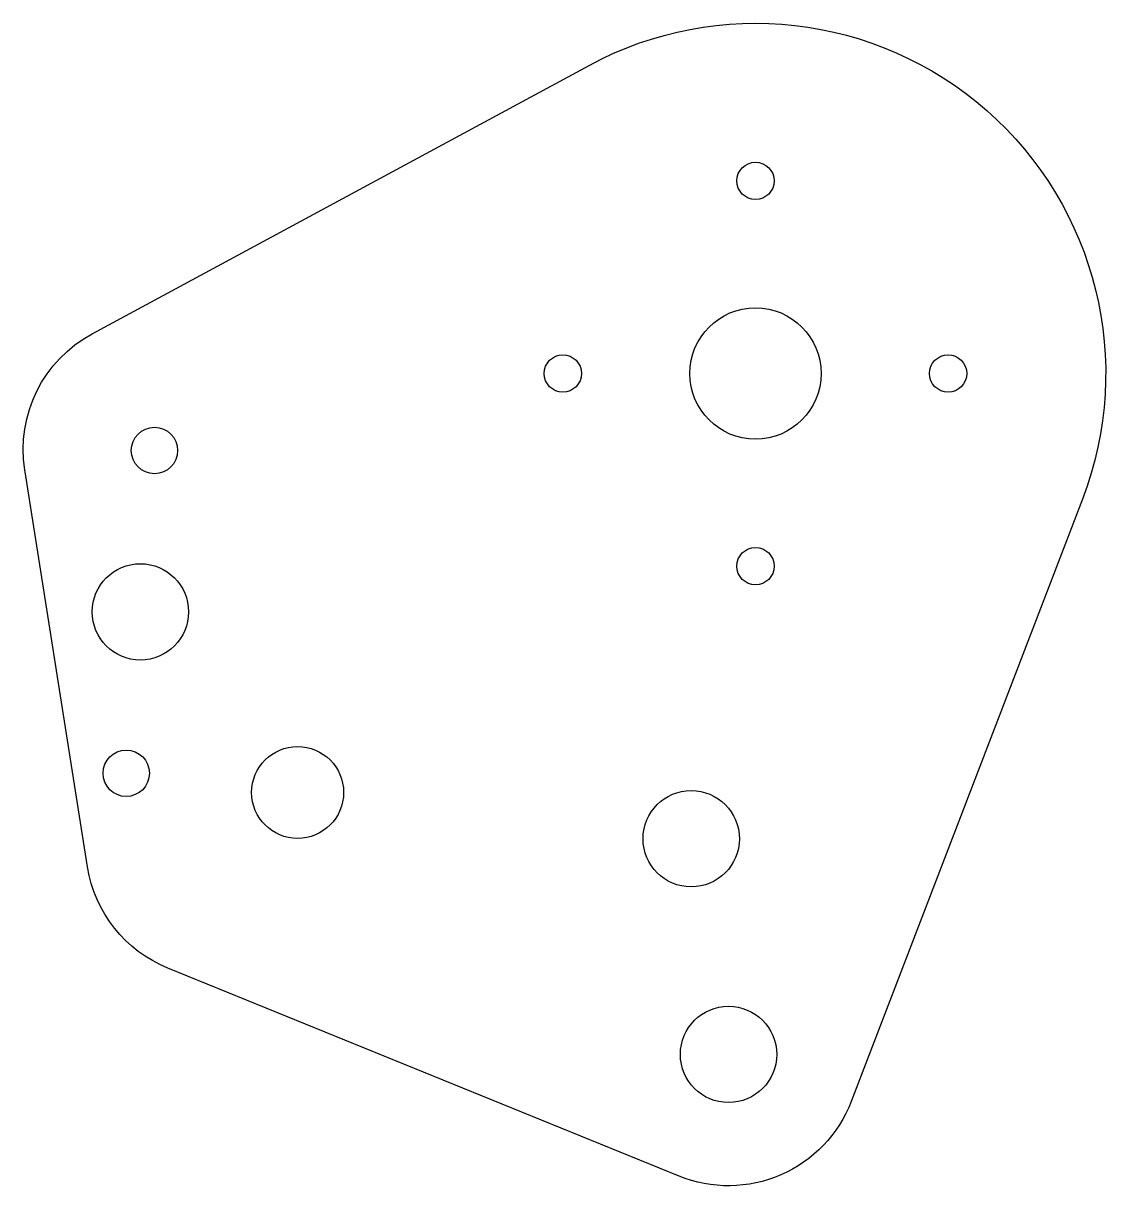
# Model space of a CAD drawing. Header units: millimetres. Extents: x -17 to 106, y -16 to 117.
import ezdxf

# ---------------------------------------------------------------- set-up
doc = ezdxf.new("R2010")
doc.units = ezdxf.units.MM
doc.layers.get('0').update_dxf_attribs({"linetype": 'CONTINUOUS'})

msp = doc.modelspace()

# ---------------------------------------------------------------- linework, layer by layer
msp.add_lwpolyline([(47.21, 112.37, -0.69622), (103.56, 62.84), (77.15, -5.95, -0.41997), (57.49, -14.47), (-0.9, 9.28, -0.262784), (-10.06, 20.84), (-17.22, 66.18, -0.318162), (-9.53, 81.72)], format="xyb", close=True)
for centre, radius in [((66.22, 99.18), 2.13), ((66.22, 77.18), 7.5), ((44.22, 77.18), 2.13), ((88.22, 77.18), 2.13), ((-2.42, 68.39), 2.65), ((66.22, 55.18), 2.13), ((-4.03, 49.96), 5.5), ((13.93, 29.34), 5.25), ((-5.64, 31.53), 2.65), ((58.88, 24.06), 5.5), ((63.14, -0.57), 5.5)]:
    msp.add_circle(centre, radius)

doc.saveas('drawing.dxf')
